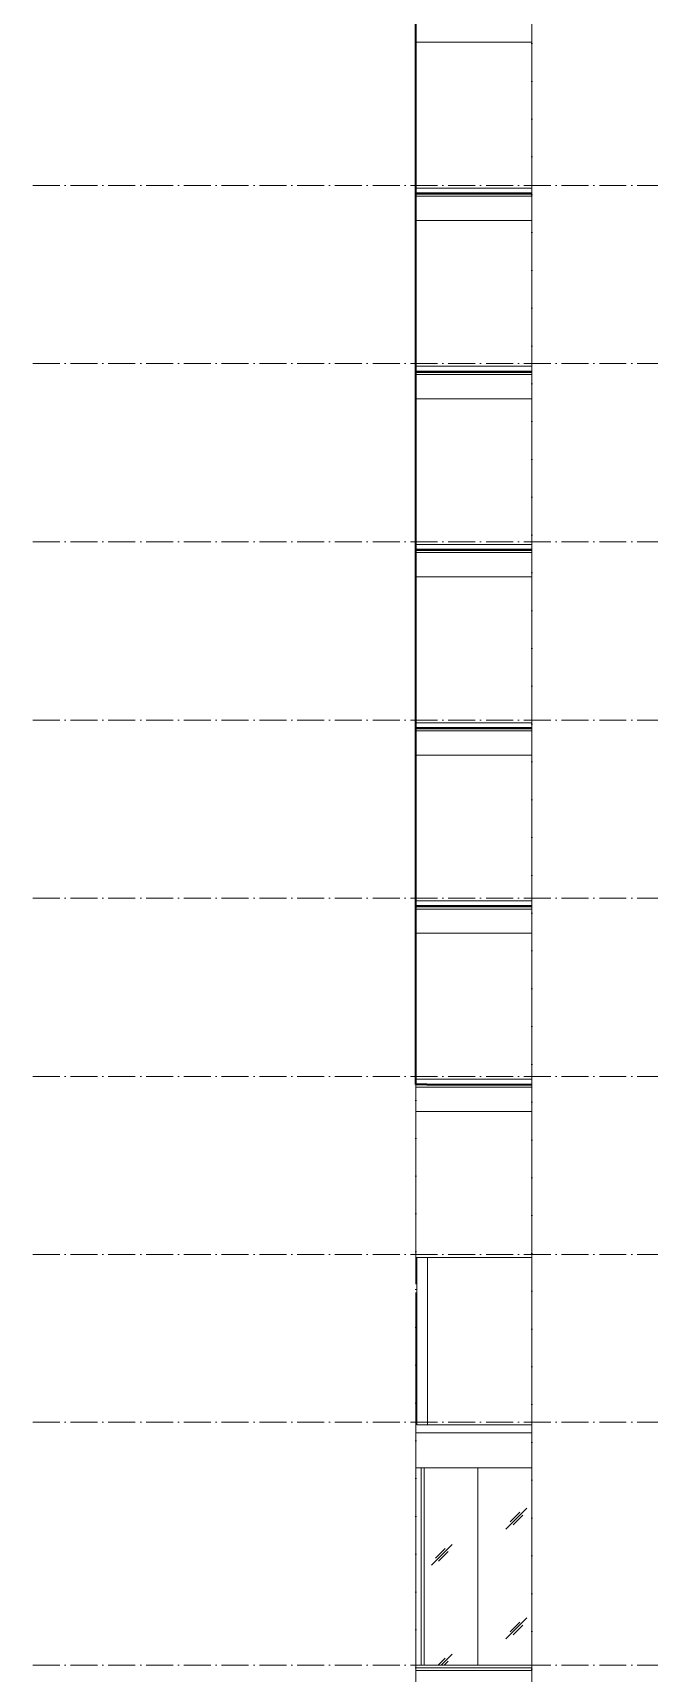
# Model space of a CAD drawing. Header units: millimetres. Extents: x -20608 to 106651, y -8981 to 93550.
# Drawn here: x -15601 to -4174, y 10850 to 41225 of the extents above; entities that cross this region are included whole.
import ezdxf

# ---------------------------------------------------------------- set-up
doc = ezdxf.new("R2010")
doc.units = ezdxf.units.MM
doc.linetypes.add('Grid Line', pattern=[14, 10, -2, 0, -2])
for name, color, linetype, lineweight in [('KINH', 152, 'Continuous', 5), ('NET CAT', 3, 'Continuous', 5), ('NET CATConcrete', 3, 'Continuous', 5), ('NET-THAY', 2, 'Continuous', 9), ('TRUC', 225, 'Continuous', 5)]:
    doc.layers.add(name, color=color, linetype=linetype, lineweight=lineweight)
pattern_1 = [(45, (40035.4, 1401.6), (0, 2032), [253.594, -2620.09]), (45, (39980.2, 1456.7), (0, 2032), [253.594, -2620.09]), (45, (39904.4, 1325.7), (0, 2032), [546.2, -2327.48]), (45, (38653.7, 2763), (0, 2032), [253.59, -2620.09]), (45, (38598.5, 2818.2), (0, 2032), [253.59, -2620.09]), (45, (38522.6, 2687.1), (0, 2032), [546.2, -2327.48])]

# ---------------------------------------------------------------- blocks, each defined once
blk = doc.blocks.new('System Panel - Glazed-V338-MẶT ĐỨNG 1-14')
at = {"layer": 'KINH'}
h = blk.add_hatch(dxfattribs=at)
h.set_pattern_fill('FP_3', color=256, style=0, pattern_type=2)
h.set_pattern_definition(pattern_1)
h.paths.add_polyline_path([(-7349, 11000), (-6349, 11000), (-6349, 14650), (-7349, 14650), (-7349, 11395)], flags=0)
at = {"layer": 'KINH', "color": 7}
blk.add_line((-7349, 14650), (-7349, 11000), dxfattribs=at)
blk = doc.blocks.new('System Panel - Glazed-V339-MẶT ĐỨNG 1-14')
at = {"layer": 'KINH'}
h = blk.add_hatch(dxfattribs=at)
h.set_pattern_fill('FP_3', color=256, style=0, pattern_type=2)
h.set_pattern_definition(pattern_1)
h.paths.add_polyline_path([(-8349, 11000), (-7349, 11000), (-7349, 14650), (-8349, 14650), (-8349, 11395)], flags=0)
at = {"layer": 'KINH', "color": 7}
for p, q in [((-8349, 14650), (-8349, 11000)), ((-7349, 11000), (-7349, 14650))]:
    blk.add_line(p, q, dxfattribs=at)
blk = doc.blocks.new('System Panel - Glazed-624072-MẶT ĐỨNG 1-14')
at = {"layer": 'KINH', "color": 7}
for p, q in [((-8399, 14650), (-8399, 11000)), ((-8349, 11000), (-8349, 14650))]:
    blk.add_line(p, q, dxfattribs=at)
blk = doc.blocks.new('ALC1807-ASCENT PLAZA-TANG 1_2_rvt-1-MẶT ĐỨNG 1-14')
at = {"layer": 'NET-THAY', "color": 250, "lineweight": 15}
for p, q in [((-8484, 18550), (-8484, 15450)), ((-8484, 15450), (-8484, 18550)), ((-8284, 18550), (-8284, 15450)), ((-8484, 15450), (-6349, 15450)), ((-8284, 15450), (-8484, 15450))]:
    blk.add_line(p, q, dxfattribs=at)
at = {"layer": 'NET-THAY', "color": 10}
for p, q in [((-8499, 11000), (-6349, 11000)), ((-8499, 11000), (-8499, 10950)), ((-6349, 10950), (-8499, 10950))]:
    blk.add_line(p, q, dxfattribs=at)
at = {"color": 10, "lineweight": 9}
for name in ['System Panel - Glazed-624072-MẶT ĐỨNG 1-14', 'System Panel - Glazed-V339-MẶT ĐỨNG 1-14', 'System Panel - Glazed-V338-MẶT ĐỨNG 1-14']:
    blk.add_blockref(name, (0, 0), dxfattribs=at)
blk = doc.blocks.new('ALC1807-ASCENT PLAZA-TANG DIEN HINH_rvt-1-MẶT ĐỨNG 1-14')
at = {"layer": 'NET-THAY', "color": 250, "lineweight": 15}
for p, q in [((-8499, 18550), (-8499, 21250)), ((-8499, 21250), (-8299, 21250)), ((-6349, 21250), (-8299, 21250)), ((-6349, 18550), (-6349, 21250)), ((-8299, 18550), (-8499, 18550)), ((-8299, 18550), (-6349, 18550))]:
    blk.add_line(p, q, dxfattribs=at)
blk = doc.blocks.new('ALC1807-ASCENT PLAZA-TANG DIEN HINH-TANG 5_rvt-1-MẶT ĐỨNG 1-14')
at = {"layer": 'NET-THAY', "color": 50, "lineweight": 35}
for p, q in [((-8499, 21750), (-8499, 25050)), ((-8499, 25050), (-8299, 25050)), ((-6349, 25050), (-8299, 25050)), ((-8299, 21750), (-8499, 21750)), ((-8299, 21750), (-6349, 21750))]:
    blk.add_line(p, q, dxfattribs=at)
blk = doc.blocks.new('ALC1807-ASCENT PLAZA-TANG DIEN HINH-TANG 5_rvt-2-MẶT ĐỨNG 1-14')
at = {"layer": 'NET-THAY', "color": 50, "lineweight": 35}
for p, q in [((-8499, 25050), (-8499, 28350)), ((-8499, 28350), (-8299, 28350)), ((-6349, 28350), (-8299, 28350)), ((-8299, 25050), (-8499, 25050)), ((-8299, 25050), (-6349, 25050))]:
    blk.add_line(p, q, dxfattribs=at)
blk = doc.blocks.new('ALC1807-ASCENT PLAZA-TANG DIEN HINH-TANG 5_rvt-3-MẶT ĐỨNG 1-14')
at = {"layer": 'NET-THAY', "color": 50, "lineweight": 35}
for p, q in [((-8499, 28350), (-8499, 31650)), ((-8499, 31650), (-8299, 31650)), ((-6349, 31650), (-8299, 31650)), ((-8299, 28350), (-8499, 28350)), ((-8299, 28350), (-6349, 28350))]:
    blk.add_line(p, q, dxfattribs=at)
blk = doc.blocks.new('ALC1807-ASCENT PLAZA-TANG DIEN HINH-TANG 5_rvt-4-MẶT ĐỨNG 1-14')
at = {"layer": 'NET-THAY', "color": 50, "lineweight": 35}
for p, q in [((-8499, 31650), (-8499, 34950)), ((-8499, 34950), (-8299, 34950)), ((-6349, 34950), (-8299, 34950)), ((-8299, 31650), (-8499, 31650)), ((-8299, 31650), (-6349, 31650))]:
    blk.add_line(p, q, dxfattribs=at)
blk = doc.blocks.new('ALC1807-ASCENT PLAZA-TANG DIEN HINH-TANG 5_rvt-5-MẶT ĐỨNG 1-14')
at = {"layer": 'NET-THAY', "color": 50, "lineweight": 35}
for p, q in [((-8499, 34950), (-8499, 38250)), ((-8499, 38250), (-8299, 38250)), ((-6349, 38250), (-8299, 38250)), ((-8299, 34950), (-8499, 34950)), ((-8299, 34950), (-6349, 34950))]:
    blk.add_line(p, q, dxfattribs=at)
blk = doc.blocks.new('ALC1807-ASCENT PLAZA-TANG DIEN HINH-TANG 5_rvt-6-MẶT ĐỨNG 1-14')
at = {"layer": 'NET-THAY', "color": 50, "lineweight": 35}
for p, q in [((-8499, 38250), (-8499, 41550)), ((-8299, 38250), (-8499, 38250)), ((-8299, 38250), (-6349, 38250))]:
    blk.add_line(p, q, dxfattribs=at)

msp = doc.modelspace()

# ---------------------------------------------------------------- linework, layer by layer
at = {"layer": 'NET CAT'}
for p, q in [((-6349.5, 81250), (-6349.5, 5450)), ((-8499.5, 17900), (-8499.5, 15300)), ((-8499.5, 14650), (-8499.5, 11000))]:
    msp.add_line(p, q, dxfattribs=at)
at = {"layer": 'NET CATConcrete'}
for p, q in [((-8499.5, 41050), (-8499.5, 41500)), ((-8199.5, 41050), (-8499.5, 41050)), ((-6349.5, 41050), (-8199.5, 41050)), ((-8499.5, 37750), (-8499.5, 38200)), ((-8499.5, 38200), (-8199.5, 38200)), ((-6349.5, 38200), (-8199.5, 38200)), ((-8199.5, 37750), (-8499.5, 37750)), ((-6349.5, 37750), (-8199.5, 37750)), ((-8499.5, 34450), (-8499.5, 34900)), ((-8499.5, 34900), (-8199.5, 34900)), ((-6349.5, 34900), (-8199.5, 34900)), ((-8199.5, 34450), (-8499.5, 34450)), ((-6349.5, 34450), (-8199.5, 34450)), ((-8499.5, 31150), (-8499.5, 31600)), ((-8499.5, 31600), (-8199.5, 31600)), ((-6349.5, 31600), (-8199.5, 31600)), ((-8199.5, 31150), (-8499.5, 31150)), ((-6349.5, 31150), (-8199.5, 31150)), ((-8499.5, 27850), (-8499.5, 28300)), ((-8499.5, 28300), (-8199.5, 28300)), ((-6349.5, 28300), (-8199.5, 28300)), ((-8199.5, 27850), (-8499.5, 27850)), ((-6349.5, 27850), (-8199.5, 27850)), ((-8499.5, 24550), (-8499.5, 25000)), ((-8499.5, 25000), (-8199.5, 25000)), ((-6349.5, 25000), (-8199.5, 25000)), ((-8199.5, 24550), (-8499.5, 24550)), ((-6349.5, 24550), (-8199.5, 24550)), ((-8499.5, 21250), (-8499.5, 21700)), ((-8499.5, 21700), (-8199.5, 21700)), ((-6349.5, 21700), (-8199.5, 21700)), ((-8499.5, 15300), (-6349.5, 15300)), ((-8499.5, 15300), (-8499.5, 15250)), ((-8499.5, 15250), (-8499.5, 14650)), ((-6349.5, 14650), (-8499.5, 14650)), ((-8499.5, 10950), (-8499.5, 10900)), ((-8499.5, 10900), (-6349.5, 10900))]:
    msp.add_line(p, q, dxfattribs=at)
at = {"layer": 'NET-THAY'}
for p, q in [((-8499.5, 38350), (-6349.5, 38350)), ((-8499.5, 38350), (-8499.5, 38200)), ((-6349.5, 38200), (-8499.5, 38200)), ((-8499.5, 35050), (-6349.5, 35050)), ((-8499.5, 35050), (-8499.5, 34900)), ((-6349.5, 34900), (-8499.5, 34900)), ((-8499.5, 31750), (-6349.5, 31750)), ((-8499.5, 31750), (-8499.5, 31600)), ((-6349.5, 31600), (-8499.5, 31600)), ((-8499.5, 28450), (-6349.5, 28450)), ((-8499.5, 28450), (-8499.5, 28300)), ((-6349.5, 28300), (-8499.5, 28300)), ((-8499.5, 25150), (-6349.5, 25150)), ((-8499.5, 25150), (-8499.5, 25000)), ((-6349.5, 25000), (-8499.5, 25000)), ((-8499.5, 21850), (-6349.5, 21850)), ((-8499.5, 21850), (-8499.5, 21700)), ((-6349.5, 21700), (-8499.5, 21700)), ((-8499.5, 18550), (-8499.5, 18400)), ((-8484.4, 18400), (-8499.5, 18400)), ((-8499.5, 10950), (-8499.5, 10800))]:
    msp.add_line(p, q, dxfattribs=at)
at = {"layer": 'TRUC', "linetype": 'Grid Line', "ltscale": 50}
for p, q in [((-8499.5, -4350), (-8499.5, 91838.4)), ((-6349.5, -5780.6), (-6349.5, 91838.4)), ((-15600.6, 38400), (103813.4, 38400)), ((-15600.6, 35100), (103813.4, 35100)), ((-15600.6, 31800), (103813.4, 31800)), ((-15600.6, 28500), (103813.4, 28500)), ((-15600.6, 25200), (103813.4, 25200)), ((-15600.6, 21900), (103813.4, 21900)), ((-15600.6, 18600), (103813.4, 18600)), ((-15600.6, 15500), (103813.4, 15500)), ((-15600.6, 11000), (103813.4, 11000))]:
    msp.add_line(p, q, dxfattribs=at)

# ---------------------------------------------------------------- block references
at = {"lineweight": 5}
for name in ['ALC1807-ASCENT PLAZA-TANG DIEN HINH-TANG 5_rvt-6-MẶT ĐỨNG 1-14', 'ALC1807-ASCENT PLAZA-TANG DIEN HINH-TANG 5_rvt-5-MẶT ĐỨNG 1-14', 'ALC1807-ASCENT PLAZA-TANG DIEN HINH-TANG 5_rvt-4-MẶT ĐỨNG 1-14', 'ALC1807-ASCENT PLAZA-TANG DIEN HINH-TANG 5_rvt-3-MẶT ĐỨNG 1-14', 'ALC1807-ASCENT PLAZA-TANG DIEN HINH-TANG 5_rvt-2-MẶT ĐỨNG 1-14', 'ALC1807-ASCENT PLAZA-TANG DIEN HINH-TANG 5_rvt-1-MẶT ĐỨNG 1-14', 'ALC1807-ASCENT PLAZA-TANG DIEN HINH_rvt-1-MẶT ĐỨNG 1-14', 'ALC1807-ASCENT PLAZA-TANG 1_2_rvt-1-MẶT ĐỨNG 1-14']:
    msp.add_blockref(name, (0, 0), dxfattribs=at)

doc.saveas('drawing.dxf')
